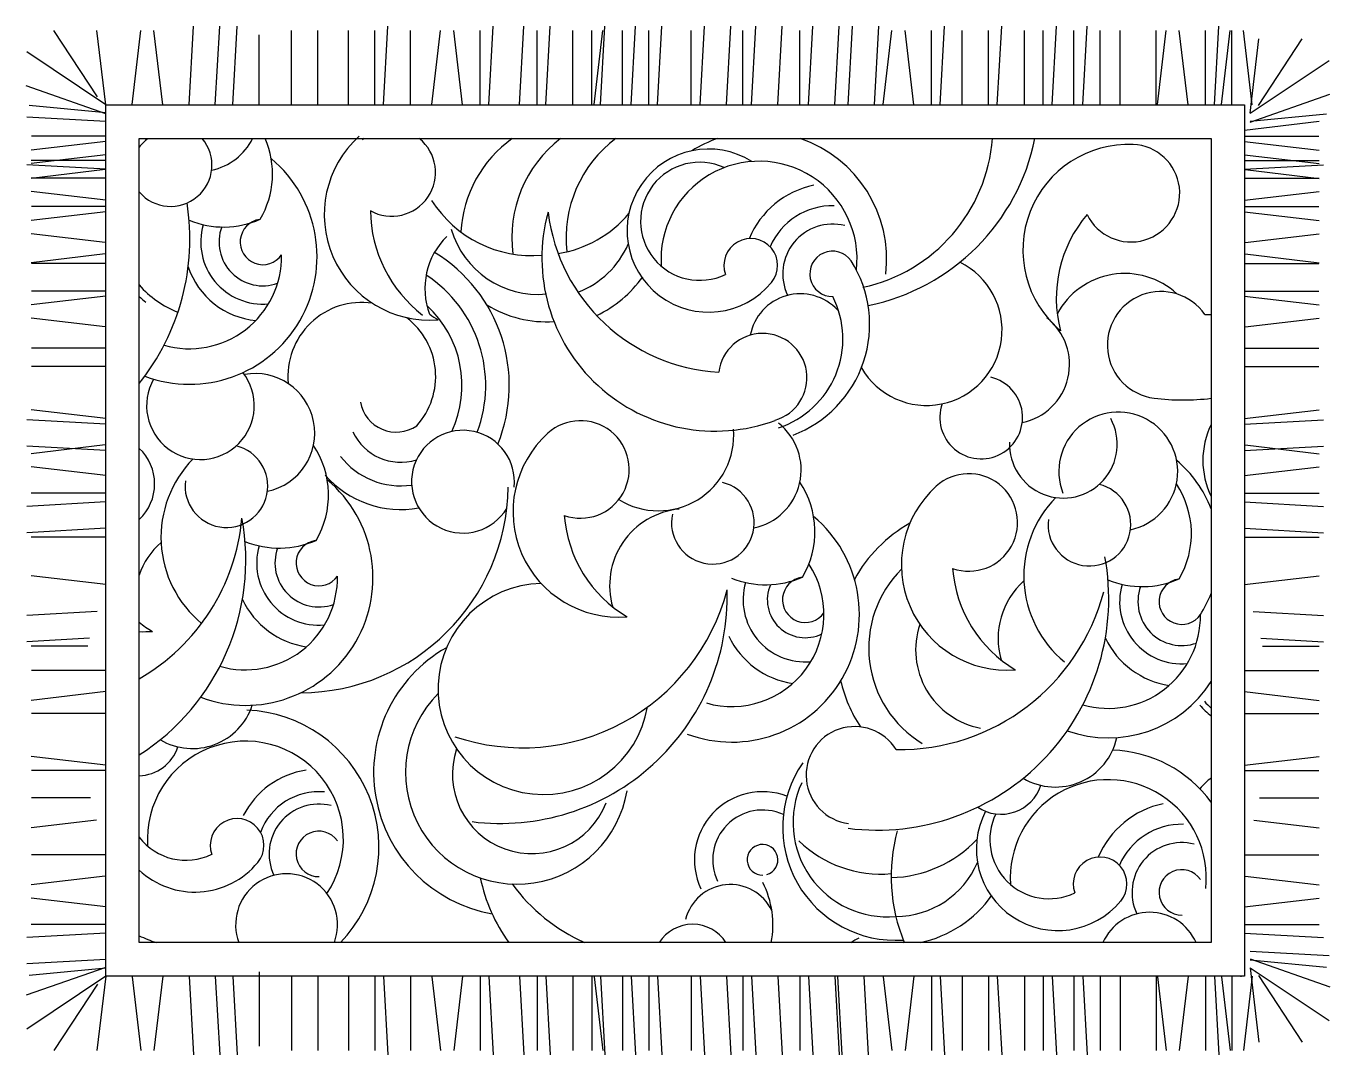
# Model space of a CAD drawing. Header units: millimetres. Extents: x 1787 to 68324, y 1435 to 30835.
# Drawn here: x 29781 to 31014, y 3096 to 4069 of the extents above; entities that cross this region are included whole.
import ezdxf

# ---------------------------------------------------------------- set-up
doc = ezdxf.new("R2010")
doc.units = ezdxf.units.MM

# ---------------------------------------------------------------- blocks, each defined once
blk = doc.blocks.new('A$C217E6246')
for p, q in [((1.201, 0.9892), (1.1596, 1.0519)), ((1.2087, 0.9816), (1.2004, 1.052)), ((1.2336, 0.9822), (1.2419, 1.052)), ((1.2626, 0.9816), (1.2543, 1.052)), ((1.2875, 0.9816), (1.2917, 1.0562)), ((1.3124, 0.9816), (1.3166, 1.0562)), ((1.329, 0.9816), (1.3332, 1.0562)), ((1.3843, 0.9816), (1.3843, 1.052)), ((1.4092, 0.9816), (1.4092, 1.052)), ((1.4382, 0.9816), (1.4382, 1.052)), ((1.4631, 0.9816), (1.4631, 1.052)), ((1.4714, 0.9816), (1.4756, 1.0562)), ((1.4971, 0.9822), (1.4971, 1.0519)), ((1.5171, 0.9822), (1.5254, 1.052)), ((1.5461, 0.9816), (1.5378, 1.052)), ((1.5627, 0.9816), (1.5627, 1.052)), ((1.571, 0.9816), (1.5752, 1.0562)), ((1.6001, 0.9816), (1.6042, 1.0562)), ((1.6167, 0.9816), (1.6167, 1.052)), ((1.625, 0.9816), (1.6291, 1.0562)), ((1.6506, 0.9822), (1.6506, 1.0519)), ((1.6685, 0.9816), (1.6685, 1.052)), ((1.6706, 0.9822), (1.6789, 1.052)), ((1.6768, 0.9816), (1.6809, 1.0562)), ((1.6975, 0.9816), (1.6975, 1.052)), ((1.7058, 0.9816), (1.7099, 1.0562)), ((1.7224, 0.9816), (1.7224, 1.052)), ((1.7307, 0.9816), (1.7348, 1.0562)), ((1.7625, 0.9816), (1.7625, 1.052)), ((1.7708, 0.9816), (1.775, 1.0562)), ((1.7957, 0.9816), (1.7999, 1.0562)), ((1.8112, 0.9816), (1.8112, 1.052)), ((1.8195, 0.9816), (1.8237, 1.0562)), ((1.8444, 0.9816), (1.8486, 1.0562)), ((1.8652, 0.9816), (1.8652, 1.052)), ((1.8735, 0.9816), (1.8776, 1.0562)), ((1.8984, 0.9816), (1.9025, 1.0562)), ((1.9109, 0.9816), (1.915, 1.0562)), ((1.9358, 0.9816), (1.9399, 1.0562)), ((1.944, 0.9822), (1.9523, 1.052)), ((1.9731, 0.9816), (1.9648, 1.052)), ((1.9897, 0.9816), (1.9897, 1.052)), ((1.998, 0.9816), (2.0021, 1.0562)), ((2.0187, 0.9816), (2.0187, 1.052)), ((2.0436, 0.9816), (2.0436, 1.052)), ((2.0519, 0.9816), (2.0561, 1.0562)), ((2.0775, 0.9822), (2.0775, 1.0519)), ((2.0954, 0.9816), (2.0954, 1.052)), ((2.1037, 0.9816), (2.1078, 1.0562)), ((2.1244, 0.9816), (2.1244, 1.052)), ((2.1327, 0.9816), (2.1369, 1.0562)), ((2.1493, 0.9816), (2.1493, 1.052)), ((2.1681, 0.9816), (2.1681, 1.052)), ((2.202, 0.9822), (2.202, 1.0519)), ((2.2033, 0.9822), (2.2116, 1.052)), ((2.2323, 0.9816), (2.224, 1.052)), ((2.2489, 0.9816), (2.2489, 1.052)), ((2.2572, 0.9816), (2.2614, 1.0562)), ((2.2638, 0.9822), (2.2721, 1.052)), ((2.2738, 0.9816), (2.2738, 1.052)), ((2.2929, 0.9816), (2.2846, 1.052)), ((2.2929, 0.9816), (2.2846, 1.052)), ((1.3539, 0.9816), (1.3539, 1.0479)), ((2.2911, 0.9737), (2.2994, 1.0441)), ((2.2989, 0.9812), (2.3402, 1.044)), ((1.2087, 0.9816), (1.134, 1.0317)), ((2.2911, 0.9737), (2.3658, 1.0237)), ((1.2087, 0.9733), (1.1334, 0.9998)), ((2.2911, 0.9654), (2.3664, 0.9918)), ((1.2087, 0.9742), (1.1365, 0.981)), ((1.2087, 0.1579), (1.2087, 0.9816)), ((1.2087, 0.9816), (2.2858, 0.9816)), ((2.2858, 0.9816), (2.2858, 0.1579)), ((1.2087, 0.9659), (1.1342, 0.97)), ((2.2858, 0.9579), (2.3562, 0.9662)), ((2.2911, 0.9662), (2.3633, 0.9731)), ((1.2081, 0.952), (1.1384, 0.952)), ((1.2404, 0.1896), (1.2404, 0.9499)), ((1.2404, 0.9499), (2.2541, 0.9499)), ((1.2404, 0.1896), (1.2404, 0.9499)), ((1.2404, 0.9499), (2.2541, 0.9499)), ((1.2404, 0.1896), (1.2404, 0.9499)), ((1.2404, 0.9499), (2.2541, 0.9499)), ((2.2541, 0.9499), (2.2541, 0.1896)), ((2.2541, 0.9499), (2.2541, 0.1896)), ((2.2541, 0.9499), (2.2541, 0.1896)), ((2.2864, 0.952), (2.3561, 0.952)), ((1.2087, 0.9471), (1.1383, 0.9388)), ((2.2858, 0.9471), (2.3562, 0.9388)), ((1.2087, 0.9208), (1.1342, 0.9249)), ((1.2087, 0.9346), (1.1383, 0.9263)), ((1.2087, 0.9291), (1.1383, 0.9291)), ((2.2858, 0.9346), (2.3562, 0.9263)), ((2.2858, 0.9291), (2.3562, 0.9291)), ((2.2858, 0.9208), (2.3603, 0.9249)), ((1.2081, 0.9205), (1.1383, 0.9122)), ((2.2864, 0.9205), (2.3562, 0.9122)), ((1.2087, 0.9125), (1.1383, 0.9125)), ((2.2858, 0.9125), (2.3562, 0.9125)), ((1.2087, 0.8915), (1.1383, 0.8998)), ((2.2858, 0.8915), (2.3562, 0.8998)), ((1.2087, 0.8806), (1.1383, 0.8723)), ((1.2081, 0.8855), (1.1384, 0.8855)), ((2.2858, 0.8806), (2.3562, 0.8723)), ((2.2864, 0.8855), (2.3561, 0.8855)), ((1.2081, 0.8516), (1.1383, 0.8599)), ((2.2864, 0.8516), (2.3562, 0.8599)), ((1.2081, 0.8407), (1.1383, 0.8324)), ((2.2864, 0.8407), (2.3562, 0.8324)), ((1.2081, 0.8316), (1.1384, 0.8316)), ((2.2864, 0.8316), (2.3561, 0.8316)), ((1.2081, 0.8057), (1.1384, 0.8057)), ((2.2864, 0.8057), (2.3561, 0.8057)), ((1.2087, 0.8008), (1.1383, 0.7925)), ((2.2858, 0.8008), (2.3562, 0.7925)), ((1.2081, 0.7718), (1.1383, 0.7801)), ((2.2864, 0.7718), (2.3562, 0.7801)), ((1.2081, 0.7517), (1.1384, 0.7517)), ((2.2864, 0.7517), (2.3561, 0.7517)), ((1.2081, 0.7342), (1.1384, 0.7342)), ((2.2864, 0.7342), (2.3561, 0.7342)), ((1.2087, 0.6851), (1.1383, 0.6934)), ((2.2858, 0.6851), (2.3562, 0.6934)), ((1.2087, 0.6798), (1.1342, 0.6839)), ((2.2858, 0.6798), (2.3603, 0.6839)), ((1.2087, 0.6549), (1.1342, 0.659)), ((1.2081, 0.6602), (1.1383, 0.6519)), ((2.2858, 0.6549), (2.3603, 0.659)), ((2.2864, 0.6602), (2.3562, 0.6519)), ((1.2087, 0.6312), (1.1383, 0.6395)), ((2.2858, 0.6312), (2.3562, 0.6395)), ((1.2087, 0.6063), (1.1342, 0.6021)), ((1.2087, 0.6146), (1.1383, 0.6146)), ((2.2858, 0.6146), (2.3562, 0.6146)), ((2.2858, 0.6063), (2.3603, 0.6021)), ((1.2087, 0.5814), (1.1342, 0.5772)), ((2.2858, 0.5814), (2.3603, 0.5772)), ((1.2087, 0.5731), (1.1383, 0.5731)), ((2.2858, 0.5731), (2.3562, 0.5731)), ((1.2087, 0.5281), (1.1383, 0.5364)), ((2.2858, 0.5281), (2.3562, 0.5364)), ((1.2005, 0.5027), (1.1342, 0.499)), ((2.294, 0.5027), (2.3603, 0.499)), ((1.1934, 0.4774), (1.1342, 0.4741)), ((1.1919, 0.47), (1.1383, 0.47)), ((2.3011, 0.4774), (2.3603, 0.4741)), ((2.3026, 0.47), (2.3562, 0.47)), ((1.2087, 0.4469), (1.1384, 0.4469)), ((2.2858, 0.4469), (2.3561, 0.4469)), ((1.2087, 0.4269), (1.1383, 0.4186)), ((2.2858, 0.4269), (2.3562, 0.4186)), ((1.2087, 0.4063), (1.1384, 0.4063)), ((2.2858, 0.4063), (2.3561, 0.4063)), ((1.2087, 0.3573), (1.1383, 0.3656)), ((2.2858, 0.3573), (2.3562, 0.3656)), ((1.2087, 0.3524), (1.1384, 0.3524)), ((2.2858, 0.3524), (2.3561, 0.3524)), ((1.1945, 0.3265), (1.1384, 0.3265)), ((2.3, 0.3265), (2.3561, 0.3265)), ((1.2, 0.3055), (1.1383, 0.2982)), ((2.2945, 0.3055), (2.3562, 0.2982)), ((1.2081, 0.2725), (1.1384, 0.2725)), ((2.2864, 0.2725), (2.3561, 0.2725)), ((1.2081, 0.2525), (1.1383, 0.2442)), ((2.2864, 0.2525), (2.3562, 0.2442)), ((1.2087, 0.2235), (1.1383, 0.2318)), ((2.2858, 0.2235), (2.3562, 0.2318)), ((1.2087, 0.1986), (1.1342, 0.1944)), ((1.2087, 0.2069), (1.1383, 0.2069)), ((2.2858, 0.2069), (2.3562, 0.2069)), ((2.2858, 0.1986), (2.3603, 0.1944)), ((2.2541, 0.1896), (1.2404, 0.1896)), ((2.2541, 0.1896), (1.2404, 0.1896)), ((2.2541, 0.1896), (1.2404, 0.1896)), ((1.2087, 0.1737), (1.1342, 0.1696)), ((2.2911, 0.1816), (2.3657, 0.1775)), ((2.2911, 0.1742), (2.3664, 0.1477)), ((2.2911, 0.1733), (2.3633, 0.1665)), ((1.2087, 0.1662), (1.1334, 0.1398)), ((1.2087, 0.1654), (1.1365, 0.1585)), ((1.3539, 0.1621), (1.3539, 0.0917)), ((2.2911, 0.1659), (2.3658, 0.1159)), ((2.2911, 0.1659), (2.2994, 0.0955)), ((1.2087, 0.1579), (1.134, 0.1079)), ((1.201, 0.1504), (1.1596, 0.0877)), ((1.2087, 0.1579), (1.2004, 0.0876)), ((2.2858, 0.1579), (1.2087, 0.1579)), ((1.2336, 0.1574), (1.2419, 0.0876)), ((1.2626, 0.1579), (1.2543, 0.0876)), ((1.2875, 0.1579), (1.2917, 0.0834)), ((1.3124, 0.1579), (1.3166, 0.0834)), ((1.329, 0.1579), (1.3332, 0.0834)), ((1.3843, 0.1579), (1.3843, 0.0876)), ((1.4092, 0.1579), (1.4092, 0.0876)), ((1.4382, 0.1579), (1.4382, 0.0876)), ((1.4631, 0.1579), (1.4631, 0.0876)), ((1.4714, 0.1579), (1.4756, 0.0834)), ((1.4971, 0.1574), (1.4971, 0.0877)), ((1.5171, 0.1574), (1.5254, 0.0876)), ((1.5461, 0.1579), (1.5378, 0.0876)), ((1.5627, 0.1579), (1.5627, 0.0876)), ((1.571, 0.1579), (1.5752, 0.0834)), ((1.6001, 0.1579), (1.6042, 0.0834)), ((1.6167, 0.1579), (1.6167, 0.0876)), ((1.625, 0.1579), (1.6291, 0.0834)), ((1.6506, 0.1574), (1.6506, 0.0877)), ((1.6685, 0.1579), (1.6685, 0.0876)), ((1.6706, 0.1574), (1.6789, 0.0876)), ((1.6768, 0.1579), (1.6809, 0.0834)), ((1.6975, 0.1579), (1.6975, 0.0876)), ((1.7058, 0.1579), (1.7099, 0.0834)), ((1.7224, 0.1579), (1.7224, 0.0876)), ((1.7307, 0.1579), (1.7348, 0.0834)), ((1.7625, 0.1579), (1.7625, 0.0876)), ((1.7708, 0.1579), (1.775, 0.0834)), ((1.7957, 0.1579), (1.7999, 0.0834)), ((1.8112, 0.1579), (1.8112, 0.0876)), ((1.8195, 0.1579), (1.8237, 0.0834)), ((1.8444, 0.1579), (1.8486, 0.0834)), ((1.8652, 0.1579), (1.8652, 0.0876)), ((1.8735, 0.1579), (1.8776, 0.0834)), ((1.8984, 0.1579), (1.9025, 0.0834)), ((1.9007, 0.1579), (1.9048, 0.0834)), ((1.9256, 0.1579), (1.9297, 0.0834)), ((1.944, 0.1574), (1.9523, 0.0876)), ((1.9731, 0.1579), (1.9648, 0.0876)), ((1.9897, 0.1579), (1.9897, 0.0876)), ((1.998, 0.1579), (2.0021, 0.0834)), ((2.0187, 0.1579), (2.0187, 0.0876)), ((2.0436, 0.1579), (2.0436, 0.0876)), ((2.0519, 0.1579), (2.0561, 0.0834)), ((2.0775, 0.1574), (2.0775, 0.0877)), ((2.0954, 0.1579), (2.0954, 0.0876)), ((2.1037, 0.1579), (2.1078, 0.0834)), ((2.1244, 0.1579), (2.1244, 0.0876)), ((2.1327, 0.1579), (2.1369, 0.0834)), ((2.1493, 0.1579), (2.1493, 0.0876)), ((2.1681, 0.1579), (2.1681, 0.0876)), ((2.202, 0.1574), (2.202, 0.0877)), ((2.2033, 0.1574), (2.2116, 0.0876)), ((2.2323, 0.1579), (2.224, 0.0876)), ((2.2489, 0.1579), (2.2489, 0.0876)), ((2.2572, 0.1579), (2.2614, 0.0834)), ((2.2638, 0.1574), (2.2721, 0.0876)), ((2.2738, 0.1579), (2.2738, 0.0876)), ((2.2821, 0.1579), (2.2821, 0.1574)), ((2.2929, 0.1579), (2.2846, 0.0876)), ((2.2989, 0.1584), (2.3402, 0.0956))]:
    blk.add_line(p, q)
for centre, radius, start, end in [((1.3138, 0.8766), 0.0982, 131.6319, 138.3969), ((1.2701, 0.9248), 0.0391, 220.5516, 39.9723), ((1.2974, 0.975), 0.0562, 281.7675, 333.5242), ((1.282, 0.9164), 0.0845, 329.5212, 23.3736), ((1.5152, 0.8779), 0.0998, 132.0778, 274.5853), ((1.4792, 0.9178), 0.0414, 129.1228, 132.0778), ((1.4792, 0.9178), 0.0414, 240.7273, 50.8772), ((1.6617, 0.8546), 0.1174, 125.6859, 176.5568), ((1.7102, 0.8566), 0.1174, 127.3756, 187.8142), ((1.7615, 0.8559), 0.1174, 126.7567, 186.4196), ((1.8266, 0.8357), 0.1207, 108.8032, 121.8057), ((1.8266, 0.8357), 0.1207, 353.2877, 71.1968), ((1.8918, 0.9617), 0.156, 282.1993, 355.6673), ((1.8891, 0.9903), 0.2025, 281.5889, 348.5131), ((1.7789, 0.8628), 0.0771, 57.9734, 320.4245), ((2.1759, 0.8445), 0.0998, 87.4059, 229.9135), ((2.1783, 0.8982), 0.0461, 205.892, 87.4059), ((1.2879, 0.8382), 0.1207, 249.5181, 50.13), ((1.7704, 0.8716), 0.0558, 65.376, 295.9658), ((1.8266, 0.8357), 0.0927, 353.6034, 184.035), ((1.8961, 0.8219), 0.0857, 101.8812, 157.1494), ((1.0693, 0.855), 0.219, 321.3552, 8.9301), ((1.6117, 0.9512), 0.112, 212.256, 274.9155), ((1.5858, 0.8834), 0.1268, 180.7925, 232.3704), ((1.785, 0.837), 0.1638, 164.6868, 290.2894), ((1.7984, 0.9012), 0.1726, 186.9802, 266.7058), ((1.6187, 0.9507), 0.1111, 279.2755, 319.7677), ((1.8961, 0.8219), 0.0644, 88.6784, 156.5426), ((2.2299, 0.7988), 0.1222, 139.5684, 194.5414), ((1.3201, 0.9521), 0.0859, 247.8056, 293.8818), ((1.3574, 0.8521), 0.0588, 163.9174, 275.1537), ((1.3574, 0.8521), 0.0415, 159.9926, 289.5699), ((1.3574, 0.8521), 0.0215, 98.1735, 325.176), ((1.6176, 0.888), 0.0855, 196.2822, 275.4135), ((1.8961, 0.8219), 0.0471, 75.6897, 205.4965), ((1.5794, 0.8081), 0.0688, 134.2778, 200.7606), ((1.8188, 0.8299), 0.0254, 320.4245, 199.4242), ((1.2879, 0.8382), 0.0871, 253.984, 1.0468), ((1.4432, 0.7164), 0.1472, 337.9085, 58.7285), ((1.6255, 0.8835), 0.0843, 290.7538, 336.6415), ((1.8961, 0.8219), 0.0215, 34.824, 270.7313), ((1.3574, 0.8521), 0.0745, 198.5, 264.8601), ((1.8194, 0.7741), 0.1118, 290.619, 32.4959), ((1.9851, 0.7688), 0.0713, 210.0861, 63.8943), ((1.4432, 0.7164), 0.1249, 339.2372, 56.7068), ((1.6255, 0.8835), 0.1115, 295.2357, 324.7506), ((2.1724, 0.7497), 0.0726, 47.202, 151.662), ((1.3138, 0.8766), 0.0982, 221.6031, 248.0075), ((1.8656, 0.7549), 0.0482, 42.811, 169.2281), ((2.2066, 0.7546), 0.0506, 34.6357, 262.7865), ((1.3138, 0.8766), 0.1057, 226.0115, 230.4958), ((1.4509, 0.725), 0.0699, 81.8358, 185.5126), ((1.4432, 0.7164), 0.1025, 334.8712, 47.4654), ((1.6255, 0.8835), 0.1069, 238.2473, 273.8821), ((1.8175, 0.7604), 0.0884, 288.152, 26.8909), ((1.4509, 0.725), 0.0699, 318.0684, 52.4966), ((1.5858, 0.8834), 0.1222, 234.6671, 239.2133), ((2.064, 0.7363), 0.0562, 281.7675, 51.7735), ((2.2486, 0.9788), 0.1954, 269.9003, 271.6111), ((1.83, 0.7237), 0.0419, 286.2638, 172.7831), ((1.2983, 0.6973), 0.0509, 150.3382, 38.0664), ((1.3502, 0.6714), 0.0562, 281.7675, 100.6146), ((2.0367, 0.6861), 0.0391, 160.7374, 76.4231), ((2.2278, 0.9217), 0.219, 262.7865, 276.9103), ((1.4835, 0.7068), 0.0345, 190.3935, 304.1566), ((2.1663, 0.635), 0.0562, 281.7675, 201.2805), ((1.6577, 0.637), 0.0461, 250.5639, 132.0778), ((1.8102, 0.6367), 0.0562, 281.7675, 51.7735), ((2.1144, 0.6608), 0.0509, 177.8128, 28.4665), ((2.3245, 0.6455), 0.0782, 154.1219, 205.8781), ((1.4877, 0.6937), 0.0499, 205.153, 287.3615), ((1.5466, 0.6254), 0.0486, 353.978, 328.4545), ((1.6937, 0.5971), 0.0998, 132.0778, 274.5853), ((1.7313, 0.6692), 0.0713, 238.3793, 4.6428), ((1.2089, 0.6233), 0.0461, 313.1501, 46.8499), ((1.3229, 0.6212), 0.0391, 172.6875, 76.4231), ((1.3349, 0.6128), 0.0845, 329.5212, 33.6674), ((1.3667, 0.5729), 0.1057, 135.6167, 230.4958), ((1.4877, 0.6937), 0.0722, 217.8882, 278.2508), ((2.1497, 0.5598), 0.1118, 20.9365, 50.0073), ((1.4877, 0.6937), 0.0946, 221.0893, 280.3763), ((2.025, 0.5869), 0.0461, 250.5639, 132.0778), ((1.3408, 0.5346), 0.1207, 249.5181, 50.13), ((1.3924, 0.6229), 0.197, 270.2701, 359.2599), ((1.7829, 0.5866), 0.0391, 167.8852, 76.4231), ((1.7949, 0.5781), 0.0845, 329.5212, 33.6674), ((2.061, 0.547), 0.0998, 132.0778, 274.5853), ((2.139, 0.5848), 0.0391, 172.6875, 76.4231), ((2.151, 0.5764), 0.0845, 329.5212, 33.6674), ((2.1827, 0.5365), 0.1057, 135.6167, 230.4958), ((1.7643, 0.6026), 0.1222, 184.2403, 239.2133), ((1.7579, 0.5272), 0.0726, 95.4996, 196.3339), ((1.8008, 0.4999), 0.1207, 249.5181, 50.13), ((1.143, 0.6085), 0.1954, 299.8857, 354.838), ((1.1222, 0.5514), 0.219, 302.662, 10.3931), ((2.0358, 0.468), 0.1356, 119.457, 151.365), ((1.3091, 0.5136), 0.0726, 131.432, 161.2494), ((1.3729, 0.6485), 0.0859, 247.8056, 293.8818), ((1.4103, 0.5485), 0.0215, 98.1735, 325.176), ((1.4103, 0.5485), 0.0588, 163.9174, 275.1537), ((1.4103, 0.5485), 0.0415, 159.9926, 289.5699), ((1.8008, 0.4999), 0.0871, 253.984, 33.2061), ((1.9383, 0.515), 0.219, 262.7865, 10.3931), ((2.0358, 0.468), 0.1055, 134.9718, 238.6541), ((2.1315, 0.5525), 0.1222, 184.2403, 239.2133), ((1.3408, 0.5346), 0.0871, 253.984, 1.0468), ((1.8329, 0.6138), 0.0859, 247.8056, 293.8818), ((1.8703, 0.5138), 0.0215, 98.1735, 325.176), ((2.1252, 0.4772), 0.0726, 131.432, 196.3339), ((2.189, 0.6121), 0.0859, 247.8056, 293.8818), ((2.2264, 0.512), 0.0215, 98.1735, 325.176), ((1.6228, 0.4294), 0.0998, 91.2884, 350.2576), ((1.603, 0.5738), 0.2, 251.3223, 345.324), ((1.5821, 0.5167), 0.2144, 262.7865, 1.7169), ((1.8703, 0.5138), 0.0588, 163.9174, 275.1537), ((1.8703, 0.5138), 0.0359, 156.6572, 295.8543), ((1.9591, 0.5721), 0.2, 269.184, 345.324), ((2.2264, 0.512), 0.0588, 163.9174, 275.1537), ((2.2264, 0.512), 0.0415, 159.9926, 289.5699), ((2.1497, 0.5598), 0.1118, 327.5041, 339.0635), ((1.4103, 0.5485), 0.0801, 205.5394, 261.4577), ((2.1569, 0.4982), 0.0871, 253.984, 1.0468), ((1.3154, 0.5889), 0.1222, 232.1091, 239.2133), ((1.2449, 0.5834), 0.0998, 267.401, 274.5853), ((2.0499, 0.4664), 0.0752, 161.3434, 259.4541), ((1.8703, 0.5138), 0.0801, 205.5394, 261.4577), ((2.2264, 0.512), 0.0801, 205.5394, 261.4577), ((1.5977, 0.3504), 0.1356, 119.457, 259.9754), ((2.0358, 0.468), 0.1356, 193.149, 213.2676), ((2.1569, 0.4982), 0.1151, 250.2706, 327.6684), ((1.5977, 0.3504), 0.1055, 134.9718, 350.6287), ((1.2908, 0.4326), 0.0595, 239.2739, 341.8938), ((1.3373, 0.2797), 0.1298, 316.0429, 87.771), ((2.3148, 0.4763), 0.0946, 221.0893, 230.1427), ((2.3148, 0.4763), 0.089, 221.0893, 227.0686), ((1.9171, 0.3479), 0.046, 31.7025, 262.7865), ((2.1069, 0.3962), 0.0595, 239.2739, 347.5859), ((1.2393, 0.387), 0.0396, 271.4795, 341.9929), ((1.3408, 0.2874), 0.0927, 326.3475, 184.035), ((1.6118, 0.3489), 0.0752, 161.3434, 338.8579), ((2.1569, 0.251), 0.1207, 36.3099, 88.0536), ((1.9558, 0.2987), 0.1069, 145.3598, 273.8821), ((1.4103, 0.2735), 0.0801, 98.5423, 153.1254), ((2.3148, 0.2729), 0.0946, 129.8573, 138.9107), ((1.9479, 0.3032), 0.0892, 155.1073, 275.1925), ((2.0554, 0.3506), 0.0396, 236.1894, 341.9929), ((2.1569, 0.251), 0.0927, 353.6034, 184.035), ((1.4103, 0.2735), 0.0588, 84.8463, 159.7172), ((1.4103, 0.2735), 0.0471, 75.6897, 205.4965), ((1.8299, 0.2679), 0.0644, 68.9898, 205.3035), ((2.2264, 0.2371), 0.0857, 101.8812, 157.1494), ((1.8299, 0.2679), 0.0471, 65.3225, 205.4965), ((2.1092, 0.2781), 0.0771, 152.4341, 320.4245), ((2.1007, 0.2869), 0.0558, 154.0932, 295.9658), ((1.333, 0.2815), 0.0254, 320.4245, 199.4242), ((2.2264, 0.2371), 0.0644, 88.6784, 156.5426), ((1.2846, 0.3233), 0.0558, 217.5735, 295.9658), ((1.4103, 0.2735), 0.0215, 34.824, 270.7313), ((1.942, 0.3664), 0.112, 225.9985, 274.9155), ((2.1153, 0.2522), 0.1638, 164.6868, 202.4766), ((1.949, 0.366), 0.1149, 271.277, 316.9316), ((2.2264, 0.2371), 0.0471, 75.6897, 205.4965), ((1.8299, 0.2679), 0.0145, 286.4312, 270.7313), ((1.2931, 0.3145), 0.0771, 226.8415, 320.4245), ((1.9558, 0.2987), 0.0843, 270.1427, 336.6415), ((2.1491, 0.2451), 0.0254, 320.4245, 199.4242), ((1.3798, 0.2065), 0.0482, 339.5008, 200.4992), ((1.7188, 0.283), 0.1591, 191.6915, 215.9417), ((2.2264, 0.2371), 0.0215, 34.824, 270.7313), ((1.7321, 0.3473), 0.1726, 216.3319, 245.98), ((1.7994, 0.2009), 0.0436, 25.755, 165.7953), ((1.7513, 0.2064), 0.0884, 349.0464, 26.8909), ((1.9558, 0.2987), 0.1115, 282.024, 324.7506), ((2.2221, 0.377), 0.1504, 282.1993, 282.3064), ((2.1959, 0.1701), 0.0482, 23.8659, 156.1341), ((1.7638, 0.1697), 0.0373, 32.2721, 147.7279), ((1.3126, 0.3529), 0.1726, 245.2757, 251.0712), ((1.9685, 0.1043), 0.1015, 117.981, 122.8745), ((2.0118, 0.1007), 0.1015, 117.981, 118.9099)]:
    blk.add_arc(centre, radius, start, end)

msp = doc.modelspace()

# ---------------------------------------------------------------- block references
at = {"xscale": 1000, "yscale": 1000, "zscale": 1000}
msp.add_blockref('A$C217E6246', (28647.5, 3013), dxfattribs=at)

doc.saveas('drawing.dxf')
